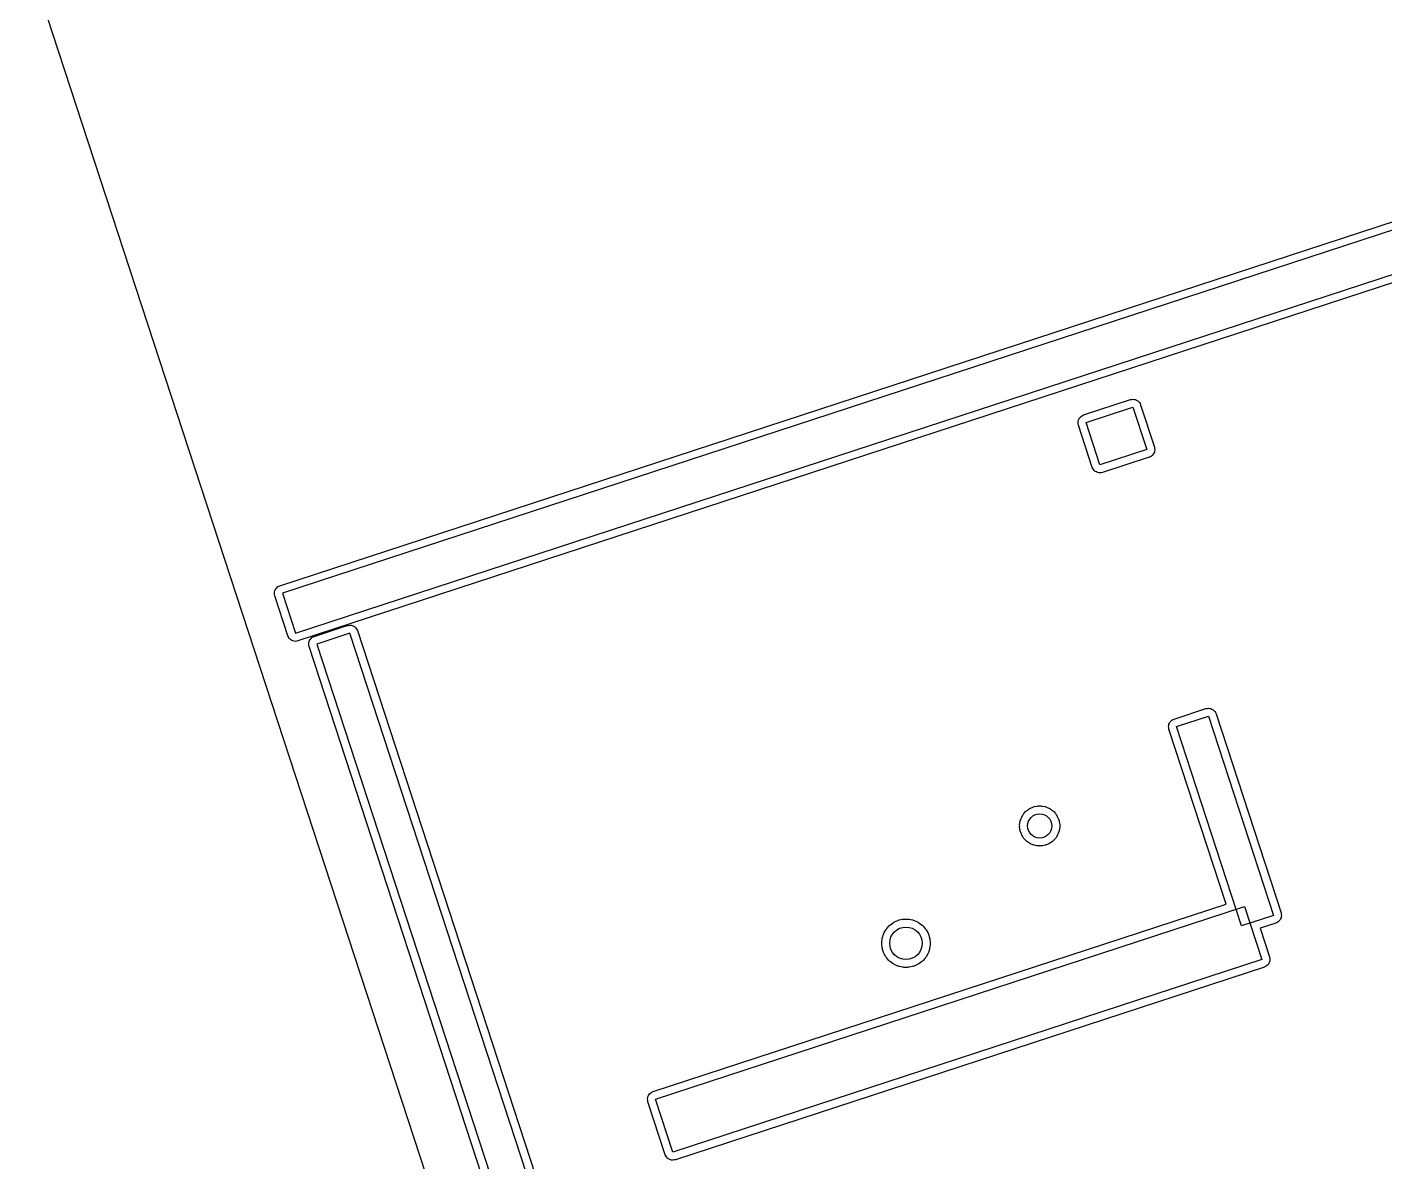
# Model space of a CAD drawing. Header units: feet. Extents: x -377 to 137, y -216 to 143.
# Drawn here: x -179.8 to -94.6, y -54.5 to 16.7 of the extents above; entities that cross this region are included whole.
import ezdxf

# ---------------------------------------------------------------- set-up
doc = ezdxf.new("R2010")
doc.units = ezdxf.units.FT
for name, color, linetype in [('Buildings', 7, 'CONTINUOUS'), ('Obstructions', 7, 'CONTINUOUS'), ('Setbacks', 7, 'CONTINUOUS')]:
    doc.layers.add(name, color=color, linetype=linetype)

msp = doc.modelspace()

# ---------------------------------------------------------------- linework, layer by layer
at = {"layer": 'Buildings', "color": 252}
msp.add_line((-179.85, 21.164), (-134.872, -116.347), dxfattribs=at)
at = {"layer": 'Obstructions', "color": 252}
for p, q in [((-59.343, 15.31), (-163.833, -18.867)), ((-163.013, -21.376), (-58.523, 12.801)), ((-113.398, -8.155), (-110.454, -7.191)), ((-110.454, -7.191), (-109.585, -9.85)), ((-112.529, -10.811), (-113.398, -8.155)), ((-109.585, -9.85), (-112.529, -10.811)), ((-163.833, -18.867), (-163.013, -21.376)), ((-159.6, -21.365), (-161.68, -22.048)), ((-161.68, -22.048), (-141.513, -83.705)), ((-139.433, -83.026), (-159.6, -21.365)), ((-107.721, -27.231), (-105.722, -26.577)), ((-103.636, -39.725), (-107.721, -27.231)), ((-105.722, -26.577), (-101.637, -39.071)), ((-140.416, -50.605), (-103.452, -38.513)), ((-101.637, -39.071), (-103.636, -39.725)), ((-103.452, -38.513), (-102.364, -41.84)), ((-102.364, -41.84), (-139.328, -53.929)), ((-139.328, -53.929), (-140.416, -50.605))]:
    msp.add_line(p, q, dxfattribs=at)
for centre, radius in [((-116.31, -33.462), 0.757), ((-124.701, -40.821), 1.019)]:
    msp.add_circle(centre, radius, dxfattribs=at)
at = {"layer": 'Setbacks', "color": 2}
for p, q in [((-163.99, -18.389), (-59.499, 15.788)), ((-59.8, 11.854), (-162.857, -21.855)), ((-113.555, -7.677), (-110.611, -6.713)), ((-110.611, -6.713), (-110.611, -6.713)), ((-110.611, -6.713), (-110.611, -6.713)), ((-110.611, -6.713), (-110.61, -6.713)), ((-110.61, -6.713), (-110.533, -6.7)), ((-110.533, -6.7), (-110.456, -6.688)), ((-110.456, -6.688), (-110.456, -6.688)), ((-110.456, -6.688), (-110.455, -6.688)), ((-110.455, -6.688), (-110.455, -6.688)), ((-110.455, -6.688), (-110.455, -6.688)), ((-110.455, -6.688), (-110.377, -6.7)), ((-110.377, -6.7), (-110.3, -6.712)), ((-110.3, -6.712), (-110.3, -6.712)), ((-110.3, -6.712), (-110.3, -6.712)), ((-110.3, -6.712), (-110.3, -6.712)), ((-110.3, -6.712), (-110.299, -6.712)), ((-110.299, -6.712), (-110.23, -6.748)), ((-110.23, -6.748), (-110.16, -6.783)), ((-110.16, -6.783), (-110.16, -6.783)), ((-110.16, -6.783), (-110.159, -6.783)), ((-110.159, -6.783), (-110.159, -6.783)), ((-110.159, -6.783), (-110.159, -6.784)), ((-110.159, -6.784), (-110.104, -6.839)), ((-110.104, -6.839), (-110.048, -6.894)), ((-110.048, -6.894), (-110.048, -6.894)), ((-110.048, -6.894), (-110.048, -6.895)), ((-110.048, -6.895), (-110.048, -6.895)), ((-110.048, -6.895), (-110.048, -6.895)), ((-110.048, -6.895), (-110.012, -6.964)), ((-110.012, -6.964), (-109.976, -7.034)), ((-109.976, -7.034), (-109.976, -7.035)), ((-109.976, -7.035), (-109.976, -7.035)), ((-109.976, -7.035), (-109.976, -7.035)), ((-109.976, -7.035), (-109.107, -9.694)), ((-113.902, -8.156), (-113.89, -8.082)), ((-113.902, -8.157), (-113.902, -8.156)), ((-113.889, -8.237), (-113.902, -8.157)), ((-113.902, -8.157), (-113.902, -8.157)), ((-113.902, -8.157), (-113.902, -8.157)), ((-113.89, -8.082), (-113.877, -8.001)), ((-113.877, -8.312), (-113.889, -8.237)), ((-113.877, -8), (-113.843, -7.933)), ((-113.877, -8.001), (-113.877, -8)), ((-113.877, -8.001), (-113.877, -8.001)), ((-113.877, -8.001), (-113.877, -8.001)), ((-113.877, -8.312), (-113.877, -8.312)), ((-113.877, -8.312), (-113.877, -8.312)), ((-113.877, -8.312), (-113.877, -8.312)), ((-113.007, -10.967), (-113.877, -8.312)), ((-113.877, -8.312), (-113.877, -8.312)), ((-113.843, -7.933), (-113.806, -7.861)), ((-113.806, -7.86), (-113.751, -7.806)), ((-113.806, -7.861), (-113.806, -7.86)), ((-113.806, -7.861), (-113.806, -7.861)), ((-113.806, -7.861), (-113.806, -7.861)), ((-113.751, -7.806), (-113.695, -7.749)), ((-113.695, -7.749), (-113.627, -7.714)), ((-113.695, -7.749), (-113.695, -7.749)), ((-113.695, -7.749), (-113.695, -7.749)), ((-113.695, -7.749), (-113.695, -7.749)), ((-113.627, -7.714), (-113.555, -7.677)), ((-113.555, -7.677), (-113.555, -7.677)), ((-109.233, -10.201), (-109.288, -10.256)), ((-109.178, -10.146), (-109.233, -10.201)), ((-109.177, -10.145), (-109.178, -10.146)), ((-109.142, -10.075), (-109.177, -10.145)), ((-109.177, -10.145), (-109.177, -10.145)), ((-109.177, -10.145), (-109.177, -10.145)), ((-109.177, -10.145), (-109.177, -10.145)), ((-109.106, -10.005), (-109.142, -10.075)), ((-109.107, -9.694), (-109.107, -9.694)), ((-109.107, -9.694), (-109.106, -9.694)), ((-109.106, -9.694), (-109.106, -9.694)), ((-109.106, -9.694), (-109.094, -9.772)), ((-109.094, -9.927), (-109.106, -10.004)), ((-109.106, -10.004), (-109.106, -10.005)), ((-109.106, -10.005), (-109.106, -10.005)), ((-109.106, -10.005), (-109.106, -10.005)), ((-109.106, -10.005), (-109.106, -10.005)), ((-109.094, -9.772), (-109.082, -9.849)), ((-109.082, -9.85), (-109.094, -9.927)), ((-109.082, -9.849), (-109.082, -9.849)), ((-109.082, -9.849), (-109.082, -9.849)), ((-109.082, -9.849), (-109.082, -9.849)), ((-109.082, -9.849), (-109.082, -9.85)), ((-113.007, -10.968), (-113.007, -10.967)), ((-112.971, -11.037), (-113.007, -10.968)), ((-112.936, -11.106), (-112.971, -11.037)), ((-109.429, -10.328), (-112.373, -11.289)), ((-109.428, -10.328), (-109.429, -10.328)), ((-109.429, -10.328), (-109.429, -10.328)), ((-109.359, -10.293), (-109.428, -10.328)), ((-109.428, -10.328), (-109.428, -10.328)), ((-109.289, -10.257), (-109.359, -10.293)), ((-109.288, -10.257), (-109.289, -10.257)), ((-109.289, -10.257), (-109.289, -10.257)), ((-109.288, -10.256), (-109.288, -10.257)), ((-109.288, -10.257), (-109.288, -10.257)), ((-112.936, -11.107), (-112.936, -11.106)), ((-112.935, -11.107), (-112.936, -11.107)), ((-112.935, -11.108), (-112.935, -11.107)), ((-112.935, -11.107), (-112.935, -11.107)), ((-112.88, -11.163), (-112.935, -11.108)), ((-112.825, -11.218), (-112.88, -11.163)), ((-112.824, -11.218), (-112.825, -11.218)), ((-112.823, -11.219), (-112.824, -11.218)), ((-112.824, -11.218), (-112.824, -11.218)), ((-112.824, -11.218), (-112.824, -11.218)), ((-112.754, -11.254), (-112.823, -11.219)), ((-112.684, -11.289), (-112.754, -11.254)), ((-112.683, -11.29), (-112.684, -11.289)), ((-112.684, -11.289), (-112.684, -11.289)), ((-112.684, -11.289), (-112.684, -11.289)), ((-112.606, -11.302), (-112.683, -11.29)), ((-112.683, -11.29), (-112.683, -11.29)), ((-112.529, -11.314), (-112.606, -11.302)), ((-112.528, -11.314), (-112.529, -11.314)), ((-112.527, -11.314), (-112.528, -11.314)), ((-112.528, -11.314), (-112.528, -11.314)), ((-112.528, -11.314), (-112.528, -11.314)), ((-112.45, -11.301), (-112.527, -11.314)), ((-112.373, -11.289), (-112.45, -11.301)), ((-112.373, -11.289), (-112.373, -11.289)), ((-164.324, -18.791), (-164.312, -18.713)), ((-164.312, -18.712), (-164.277, -18.643)), ((-164.312, -18.713), (-164.312, -18.712)), ((-164.312, -18.713), (-164.312, -18.713)), ((-164.312, -18.713), (-164.312, -18.713)), ((-164.312, -18.713), (-164.312, -18.713)), ((-164.277, -18.643), (-164.241, -18.573)), ((-164.241, -18.572), (-164.186, -18.517)), ((-164.241, -18.573), (-164.241, -18.572)), ((-164.241, -18.572), (-164.241, -18.572)), ((-164.241, -18.572), (-164.241, -18.572)), ((-164.241, -18.572), (-164.241, -18.572)), ((-164.186, -18.517), (-164.13, -18.461)), ((-164.13, -18.461), (-164.129, -18.46)), ((-164.13, -18.461), (-164.13, -18.461)), ((-164.13, -18.461), (-164.13, -18.461)), ((-164.13, -18.461), (-164.13, -18.461)), ((-164.129, -18.46), (-164.06, -18.425)), ((-164.06, -18.425), (-163.99, -18.389)), ((-163.99, -18.389), (-163.99, -18.389)), ((-164.336, -18.868), (-164.324, -18.791)), ((-164.336, -18.868), (-164.336, -18.868)), ((-164.336, -18.868), (-164.336, -18.868)), ((-164.336, -18.869), (-164.336, -18.868)), ((-164.336, -18.868), (-164.336, -18.868)), ((-164.324, -18.946), (-164.336, -18.869)), ((-164.312, -19.023), (-164.324, -18.946)), ((-164.312, -19.024), (-164.312, -19.023)), ((-163.492, -21.533), (-164.312, -19.024)), ((-161.837, -21.57), (-159.757, -20.887)), ((-159.757, -20.887), (-159.756, -20.887)), ((-159.756, -20.887), (-159.679, -20.875)), ((-159.756, -20.887), (-159.756, -20.887)), ((-159.756, -20.887), (-159.756, -20.887)), ((-159.679, -20.875), (-159.602, -20.862)), ((-159.602, -20.862), (-159.601, -20.862)), ((-159.601, -20.862), (-159.601, -20.862)), ((-159.601, -20.862), (-159.601, -20.862)), ((-159.601, -20.862), (-159.6, -20.862)), ((-159.6, -20.862), (-159.523, -20.874)), ((-159.523, -20.874), (-159.446, -20.886)), ((-159.446, -20.886), (-159.446, -20.886)), ((-159.446, -20.886), (-159.445, -20.886)), ((-159.445, -20.886), (-159.445, -20.887)), ((-159.445, -20.887), (-159.445, -20.887)), ((-159.445, -20.887), (-159.375, -20.922)), ((-159.375, -20.922), (-159.306, -20.957)), ((-159.306, -20.957), (-159.305, -20.957)), ((-159.305, -20.957), (-159.305, -20.958)), ((-159.305, -20.958), (-159.305, -20.958)), ((-159.305, -20.958), (-159.304, -20.958)), ((-159.304, -20.958), (-159.249, -21.013)), ((-159.249, -21.013), (-159.194, -21.068)), ((-159.194, -21.068), (-159.193, -21.068)), ((-159.193, -21.068), (-159.193, -21.069)), ((-159.193, -21.069), (-159.193, -21.069)), ((-159.193, -21.069), (-159.193, -21.069)), ((-159.193, -21.069), (-159.157, -21.139)), ((-159.157, -21.139), (-159.122, -21.208)), ((-159.122, -21.208), (-159.121, -21.208)), ((-159.121, -21.208), (-159.121, -21.209)), ((-159.121, -21.209), (-159.121, -21.209)), ((-159.121, -21.209), (-138.954, -82.869)), ((-163.491, -21.533), (-163.492, -21.533)), ((-163.492, -21.533), (-163.492, -21.533)), ((-163.492, -21.533), (-163.492, -21.533)), ((-163.456, -21.603), (-163.491, -21.533)), ((-163.42, -21.672), (-163.456, -21.603)), ((-163.42, -21.673), (-163.42, -21.672)), ((-163.364, -21.729), (-163.42, -21.673)), ((-163.42, -21.673), (-163.42, -21.673)), ((-163.42, -21.673), (-163.42, -21.673)), ((-163.42, -21.673), (-163.42, -21.673)), ((-163.309, -21.784), (-163.364, -21.729)), ((-163.308, -21.784), (-163.309, -21.784)), ((-163.238, -21.82), (-163.308, -21.784)), ((-163.308, -21.784), (-163.308, -21.784)), ((-163.308, -21.784), (-163.308, -21.784)), ((-163.308, -21.784), (-163.308, -21.784)), ((-163.169, -21.855), (-163.238, -21.82)), ((-163.168, -21.855), (-163.169, -21.855)), ((-163.167, -21.855), (-163.168, -21.855)), ((-163.168, -21.855), (-163.168, -21.855)), ((-163.168, -21.855), (-163.168, -21.855)), ((-163.091, -21.867), (-163.167, -21.855)), ((-163.013, -21.88), (-163.091, -21.867)), ((-163.012, -21.88), (-163.013, -21.88)), ((-163.013, -21.88), (-163.013, -21.88)), ((-162.935, -21.867), (-163.012, -21.88)), ((-163.012, -21.88), (-163.012, -21.88)), ((-163.012, -21.88), (-163.012, -21.88)), ((-162.858, -21.855), (-162.935, -21.867)), ((-162.857, -21.855), (-162.858, -21.855)), ((-162.857, -21.855), (-162.857, -21.855)), ((-162.857, -21.855), (-162.857, -21.855)), ((-162.183, -22.049), (-162.171, -21.972)), ((-162.183, -22.05), (-162.183, -22.049)), ((-162.183, -22.049), (-162.183, -22.049)), ((-162.171, -22.127), (-162.183, -22.05)), ((-162.183, -22.05), (-162.183, -22.05)), ((-162.183, -22.05), (-162.183, -22.05)), ((-162.171, -21.972), (-162.159, -21.895)), ((-162.158, -22.204), (-162.171, -22.127)), ((-162.159, -21.893), (-162.123, -21.824)), ((-162.159, -21.894), (-162.159, -21.893)), ((-162.159, -21.895), (-162.159, -21.894)), ((-162.159, -21.894), (-162.159, -21.894)), ((-162.159, -21.894), (-162.159, -21.894)), ((-162.123, -21.824), (-162.088, -21.754)), ((-162.088, -21.754), (-162.088, -21.753)), ((-162.088, -21.753), (-162.087, -21.753)), ((-162.088, -21.754), (-162.088, -21.754)), ((-162.088, -21.754), (-162.088, -21.754)), ((-162.087, -21.753), (-162.032, -21.698)), ((-162.032, -21.698), (-161.977, -21.642)), ((-161.977, -21.642), (-161.977, -21.642)), ((-161.977, -21.642), (-161.977, -21.642)), ((-161.977, -21.642), (-161.977, -21.642)), ((-161.977, -21.642), (-161.976, -21.642)), ((-161.976, -21.642), (-161.907, -21.606)), ((-161.907, -21.606), (-161.837, -21.57)), ((-161.837, -21.57), (-161.837, -21.57)), ((-162.158, -22.205), (-162.158, -22.204)), ((-141.991, -83.862), (-162.158, -22.205)), ((-107.877, -26.753), (-105.878, -26.099)), ((-105.878, -26.099), (-105.801, -26.086)), ((-105.878, -26.099), (-105.878, -26.099)), ((-105.878, -26.099), (-105.878, -26.099)), ((-105.878, -26.099), (-105.878, -26.099)), ((-105.801, -26.086), (-105.723, -26.074)), ((-105.723, -26.074), (-105.723, -26.074)), ((-105.723, -26.074), (-105.723, -26.074)), ((-105.723, -26.074), (-105.723, -26.074)), ((-105.723, -26.074), (-105.722, -26.074)), ((-105.722, -26.074), (-105.645, -26.086)), ((-105.645, -26.086), (-105.568, -26.098)), ((-105.568, -26.098), (-105.567, -26.098)), ((-105.567, -26.098), (-105.567, -26.098)), ((-105.567, -26.098), (-105.567, -26.098)), ((-105.567, -26.098), (-105.567, -26.098)), ((-105.567, -26.098), (-105.497, -26.134)), ((-105.497, -26.134), (-105.427, -26.169)), ((-105.427, -26.169), (-105.427, -26.169)), ((-105.427, -26.169), (-105.427, -26.169)), ((-105.427, -26.169), (-105.427, -26.169)), ((-105.427, -26.169), (-105.426, -26.17)), ((-105.426, -26.17), (-105.371, -26.225)), ((-105.371, -26.225), (-105.316, -26.28)), ((-105.316, -26.28), (-105.315, -26.281)), ((-105.315, -26.281), (-105.315, -26.281)), ((-105.315, -26.281), (-105.315, -26.281)), ((-105.315, -26.281), (-105.315, -26.281)), ((-105.315, -26.281), (-105.28, -26.35)), ((-105.28, -26.35), (-105.244, -26.42)), ((-108.224, -27.231), (-108.212, -27.156)), ((-108.224, -27.232), (-108.224, -27.231)), ((-108.211, -27.31), (-108.224, -27.232)), ((-108.224, -27.232), (-108.224, -27.232)), ((-108.224, -27.232), (-108.224, -27.232)), ((-108.224, -27.232), (-108.224, -27.232)), ((-108.212, -27.156), (-108.2, -27.077)), ((-108.2, -27.077), (-108.199, -27.076)), ((-108.199, -27.076), (-108.165, -27.007)), ((-108.199, -27.076), (-108.199, -27.076)), ((-108.199, -27.076), (-108.199, -27.076)), ((-108.199, -27.076), (-108.199, -27.076)), ((-108.165, -27.007), (-108.129, -26.936)), ((-108.129, -26.936), (-108.128, -26.936)), ((-108.128, -26.935), (-108.073, -26.881)), ((-108.128, -26.936), (-108.128, -26.935)), ((-108.128, -26.936), (-108.128, -26.936)), ((-108.128, -26.936), (-108.128, -26.936)), ((-108.073, -26.881), (-108.018, -26.825)), ((-108.018, -26.825), (-108.017, -26.824)), ((-108.017, -26.824), (-107.948, -26.789)), ((-108.017, -26.824), (-108.017, -26.824)), ((-108.017, -26.824), (-108.017, -26.824)), ((-108.017, -26.824), (-108.017, -26.824)), ((-107.948, -26.789), (-107.877, -26.753)), ((-107.877, -26.753), (-107.877, -26.753)), ((-105.244, -26.42), (-105.244, -26.421)), ((-105.244, -26.421), (-105.244, -26.421)), ((-105.244, -26.421), (-105.244, -26.421)), ((-105.244, -26.421), (-101.159, -38.915)), ((-108.199, -27.387), (-108.211, -27.31)), ((-104.611, -38.362), (-108.199, -27.387)), ((-108.199, -27.387), (-108.199, -27.387)), ((-116.984, -32.398), (-116.938, -32.374)), ((-116.938, -32.374), (-116.894, -32.346)), ((-116.894, -32.346), (-116.749, -32.281)), ((-116.894, -32.346), (-116.894, -32.346)), ((-116.749, -32.281), (-116.748, -32.281)), ((-116.748, -32.281), (-116.698, -32.268)), ((-116.698, -32.268), (-116.649, -32.249)), ((-116.649, -32.249), (-116.494, -32.216)), ((-116.649, -32.249), (-116.649, -32.249)), ((-116.494, -32.216), (-116.493, -32.216)), ((-116.493, -32.216), (-116.441, -32.213)), ((-116.441, -32.213), (-116.39, -32.205)), ((-116.39, -32.205), (-116.389, -32.205)), ((-116.389, -32.205), (-116.231, -32.205)), ((-116.231, -32.205), (-116.23, -32.205)), ((-116.23, -32.205), (-116.179, -32.213)), ((-116.179, -32.213), (-116.127, -32.216)), ((-116.127, -32.216), (-116.126, -32.216)), ((-116.126, -32.216), (-115.971, -32.249)), ((-115.971, -32.249), (-115.971, -32.249)), ((-115.971, -32.249), (-115.922, -32.268)), ((-115.922, -32.268), (-115.872, -32.281)), ((-115.872, -32.281), (-115.871, -32.281)), ((-115.871, -32.281), (-115.727, -32.346)), ((-115.727, -32.346), (-115.726, -32.346)), ((-115.726, -32.346), (-115.682, -32.374)), ((-115.682, -32.374), (-115.636, -32.398)), ((-117.552, -33.251), (-117.538, -33.201)), ((-117.538, -33.201), (-117.53, -33.149)), ((-117.53, -33.149), (-117.481, -32.998)), ((-117.53, -33.149), (-117.53, -33.149)), ((-117.481, -32.997), (-117.457, -32.951)), ((-117.481, -32.998), (-117.481, -32.997)), ((-117.457, -32.951), (-117.438, -32.902)), ((-117.438, -32.902), (-117.359, -32.765)), ((-117.438, -32.902), (-117.438, -32.902)), ((-117.359, -32.764), (-117.326, -32.724)), ((-117.359, -32.765), (-117.359, -32.764)), ((-117.326, -32.724), (-117.297, -32.68)), ((-117.297, -32.68), (-117.191, -32.562)), ((-117.297, -32.68), (-117.297, -32.68)), ((-117.191, -32.562), (-117.15, -32.529)), ((-117.191, -32.562), (-117.191, -32.562)), ((-117.15, -32.529), (-117.113, -32.492)), ((-117.113, -32.492), (-116.985, -32.398)), ((-117.113, -32.492), (-117.113, -32.492)), ((-116.985, -32.398), (-116.984, -32.398)), ((-115.636, -32.398), (-115.636, -32.398)), ((-115.636, -32.398), (-115.507, -32.492)), ((-115.507, -32.492), (-115.507, -32.492)), ((-115.507, -32.492), (-115.47, -32.529)), ((-115.47, -32.529), (-115.43, -32.562)), ((-115.43, -32.562), (-115.429, -32.562)), ((-115.429, -32.562), (-115.323, -32.68)), ((-115.323, -32.68), (-115.323, -32.68)), ((-115.323, -32.68), (-115.295, -32.724)), ((-115.295, -32.724), (-115.262, -32.764)), ((-115.262, -32.764), (-115.261, -32.765)), ((-115.261, -32.765), (-115.182, -32.902)), ((-115.182, -32.902), (-115.182, -32.902)), ((-115.182, -32.902), (-115.163, -32.951)), ((-115.163, -32.951), (-115.14, -32.997)), ((-115.14, -32.997), (-115.139, -32.998)), ((-115.139, -32.998), (-115.091, -33.149)), ((-115.091, -33.149), (-115.09, -33.149)), ((-115.09, -33.149), (-115.082, -33.201)), ((-115.082, -33.201), (-115.069, -33.251)), ((-117.568, -33.409), (-117.552, -33.251)), ((-117.565, -33.462), (-117.568, -33.409)), ((-117.568, -33.409), (-117.568, -33.409)), ((-117.568, -33.514), (-117.565, -33.462)), ((-117.552, -33.672), (-117.568, -33.514)), ((-117.568, -33.514), (-117.568, -33.514)), ((-117.552, -33.251), (-117.552, -33.251)), ((-117.538, -33.723), (-117.552, -33.672)), ((-117.552, -33.672), (-117.552, -33.672)), ((-117.53, -33.774), (-117.538, -33.723)), ((-117.53, -33.775), (-117.53, -33.774)), ((-117.481, -33.925), (-117.53, -33.775)), ((-117.481, -33.926), (-117.481, -33.925)), ((-117.457, -33.972), (-117.481, -33.926)), ((-117.438, -34.021), (-117.457, -33.972)), ((-117.359, -34.158), (-117.438, -34.021)), ((-117.438, -34.021), (-117.438, -34.021)), ((-115.182, -34.021), (-115.261, -34.158)), ((-115.163, -33.972), (-115.182, -34.021)), ((-115.182, -34.021), (-115.182, -34.021)), ((-115.14, -33.926), (-115.163, -33.972)), ((-115.139, -33.925), (-115.14, -33.926)), ((-115.091, -33.775), (-115.139, -33.925)), ((-115.09, -33.774), (-115.091, -33.775)), ((-115.082, -33.723), (-115.09, -33.774)), ((-115.069, -33.672), (-115.082, -33.723)), ((-115.069, -33.251), (-115.069, -33.251)), ((-115.069, -33.251), (-115.052, -33.409)), ((-115.052, -33.514), (-115.069, -33.672)), ((-115.069, -33.672), (-115.069, -33.672)), ((-115.052, -33.409), (-115.055, -33.462)), ((-115.055, -33.462), (-115.052, -33.514)), ((-115.052, -33.409), (-115.052, -33.409)), ((-115.052, -33.514), (-115.052, -33.514)), ((-117.359, -34.159), (-117.359, -34.158)), ((-117.326, -34.199), (-117.359, -34.159)), ((-117.297, -34.243), (-117.326, -34.199)), ((-117.297, -34.244), (-117.297, -34.243)), ((-117.191, -34.361), (-117.297, -34.244)), ((-117.191, -34.362), (-117.191, -34.361)), ((-117.15, -34.394), (-117.191, -34.362)), ((-117.113, -34.431), (-117.15, -34.394)), ((-117.113, -34.432), (-117.113, -34.431)), ((-116.985, -34.525), (-117.113, -34.432)), ((-116.984, -34.525), (-116.985, -34.525)), ((-116.938, -34.549), (-116.984, -34.525)), ((-116.894, -34.577), (-116.938, -34.549)), ((-116.749, -34.642), (-116.894, -34.577)), ((-116.894, -34.577), (-116.894, -34.577)), ((-116.748, -34.642), (-116.749, -34.642)), ((-116.698, -34.655), (-116.748, -34.642)), ((-116.649, -34.674), (-116.698, -34.655)), ((-116.494, -34.707), (-116.649, -34.674)), ((-116.649, -34.674), (-116.649, -34.674)), ((-116.493, -34.707), (-116.494, -34.707)), ((-116.441, -34.71), (-116.493, -34.707)), ((-116.39, -34.718), (-116.441, -34.71)), ((-116.389, -34.718), (-116.39, -34.718)), ((-116.231, -34.718), (-116.389, -34.718)), ((-116.23, -34.718), (-116.231, -34.718)), ((-116.179, -34.71), (-116.23, -34.718)), ((-116.127, -34.707), (-116.179, -34.71)), ((-116.126, -34.707), (-116.127, -34.707)), ((-115.971, -34.674), (-116.126, -34.707)), ((-115.922, -34.655), (-115.971, -34.674)), ((-115.971, -34.674), (-115.971, -34.674)), ((-115.872, -34.642), (-115.922, -34.655)), ((-115.871, -34.642), (-115.872, -34.642)), ((-115.727, -34.577), (-115.871, -34.642)), ((-115.726, -34.577), (-115.727, -34.577)), ((-115.682, -34.549), (-115.726, -34.577)), ((-115.636, -34.525), (-115.682, -34.549)), ((-115.507, -34.432), (-115.636, -34.525)), ((-115.636, -34.525), (-115.636, -34.525)), ((-115.47, -34.394), (-115.507, -34.431)), ((-115.507, -34.431), (-115.507, -34.432)), ((-115.43, -34.362), (-115.47, -34.394)), ((-115.429, -34.361), (-115.43, -34.362)), ((-115.323, -34.244), (-115.429, -34.361)), ((-115.295, -34.199), (-115.323, -34.243)), ((-115.323, -34.243), (-115.323, -34.244)), ((-115.262, -34.159), (-115.295, -34.199)), ((-115.261, -34.158), (-115.262, -34.159)), ((-140.572, -50.127), (-104.611, -38.362)), ((-101.159, -38.915), (-101.159, -38.915)), ((-101.159, -38.915), (-101.159, -38.915)), ((-101.159, -38.915), (-101.159, -38.915)), ((-101.159, -38.915), (-101.159, -38.915)), ((-101.159, -38.915), (-101.146, -38.992)), ((-101.146, -39.147), (-101.158, -39.225)), ((-101.146, -38.992), (-101.134, -39.07)), ((-101.134, -39.071), (-101.146, -39.147)), ((-101.134, -39.07), (-101.134, -39.07)), ((-101.134, -39.07), (-101.134, -39.07)), ((-101.134, -39.07), (-101.134, -39.07)), ((-101.134, -39.07), (-101.134, -39.071)), ((-126.068, -40.155), (-125.961, -39.97)), ((-125.961, -39.97), (-125.928, -39.929)), ((-125.961, -39.97), (-125.961, -39.97)), ((-125.928, -39.929), (-125.9, -39.886)), ((-125.9, -39.885), (-125.757, -39.727)), ((-125.9, -39.886), (-125.9, -39.885)), ((-125.757, -39.727), (-125.716, -39.694)), ((-125.757, -39.727), (-125.757, -39.727)), ((-125.716, -39.694), (-125.679, -39.657)), ((-125.679, -39.657), (-125.507, -39.531)), ((-125.679, -39.657), (-125.679, -39.657)), ((-125.507, -39.531), (-125.506, -39.531)), ((-125.506, -39.531), (-125.46, -39.507)), ((-125.46, -39.507), (-125.416, -39.479)), ((-125.416, -39.479), (-125.415, -39.479)), ((-125.415, -39.479), (-125.221, -39.392)), ((-125.221, -39.392), (-125.22, -39.392)), ((-125.22, -39.392), (-125.17, -39.378)), ((-125.17, -39.378), (-125.121, -39.36)), ((-125.121, -39.36), (-124.913, -39.315)), ((-125.121, -39.36), (-125.121, -39.36)), ((-124.913, -39.315), (-124.912, -39.315)), ((-124.912, -39.315), (-124.86, -39.313)), ((-124.86, -39.313), (-124.808, -39.304)), ((-124.808, -39.304), (-124.808, -39.304)), ((-124.808, -39.304), (-124.595, -39.304)), ((-124.595, -39.304), (-124.594, -39.304)), ((-124.594, -39.304), (-124.543, -39.313)), ((-124.543, -39.313), (-124.491, -39.315)), ((-124.491, -39.315), (-124.49, -39.315)), ((-124.49, -39.315), (-124.282, -39.36)), ((-124.282, -39.36), (-124.281, -39.36)), ((-124.281, -39.36), (-124.233, -39.378)), ((-124.233, -39.378), (-124.182, -39.392)), ((-124.182, -39.392), (-124.182, -39.392)), ((-124.182, -39.392), (-123.987, -39.479)), ((-123.987, -39.479), (-123.987, -39.479)), ((-123.987, -39.479), (-123.943, -39.507)), ((-123.943, -39.507), (-123.897, -39.531)), ((-123.897, -39.531), (-123.896, -39.531)), ((-123.896, -39.531), (-123.724, -39.657)), ((-123.724, -39.657), (-123.723, -39.657)), ((-123.723, -39.657), (-123.687, -39.694)), ((-123.687, -39.694), (-123.646, -39.727)), ((-123.646, -39.727), (-123.646, -39.727)), ((-123.646, -39.727), (-123.503, -39.885)), ((-123.503, -39.885), (-123.503, -39.886)), ((-123.503, -39.886), (-123.474, -39.929)), ((-123.474, -39.929), (-123.442, -39.97)), ((-123.442, -39.97), (-123.441, -39.97)), ((-123.441, -39.97), (-123.335, -40.155)), ((-101.481, -39.55), (-102.477, -39.876)), ((-102.477, -39.876), (-101.885, -41.683)), ((-101.48, -39.55), (-101.481, -39.55)), ((-101.411, -39.514), (-101.48, -39.55)), ((-101.341, -39.478), (-101.411, -39.514)), ((-101.34, -39.478), (-101.341, -39.478)), ((-101.341, -39.478), (-101.341, -39.478)), ((-101.341, -39.478), (-101.341, -39.478)), ((-101.341, -39.478), (-101.341, -39.478)), ((-101.285, -39.422), (-101.34, -39.478)), ((-101.23, -39.367), (-101.285, -39.422)), ((-101.229, -39.366), (-101.23, -39.367)), ((-101.193, -39.295), (-101.229, -39.366)), ((-101.229, -39.366), (-101.229, -39.366)), ((-101.229, -39.366), (-101.229, -39.366)), ((-101.229, -39.366), (-101.229, -39.366)), ((-101.158, -39.227), (-101.193, -39.295)), ((-101.158, -39.225), (-101.158, -39.226)), ((-101.158, -39.226), (-101.158, -39.226)), ((-101.158, -39.226), (-101.158, -39.226)), ((-101.158, -39.226), (-101.158, -39.227)), ((-126.221, -40.768), (-126.198, -40.556)), ((-126.221, -40.769), (-126.221, -40.768)), ((-126.218, -40.821), (-126.221, -40.769)), ((-126.221, -40.873), (-126.218, -40.821)), ((-126.198, -41.085), (-126.221, -40.873)), ((-126.221, -40.873), (-126.221, -40.873)), ((-126.198, -40.556), (-126.185, -40.505)), ((-126.198, -40.556), (-126.198, -40.556)), ((-126.185, -40.505), (-126.177, -40.454)), ((-126.177, -40.453), (-126.111, -40.251)), ((-126.177, -40.454), (-126.177, -40.453)), ((-126.111, -40.25), (-126.087, -40.204)), ((-126.111, -40.251), (-126.111, -40.25)), ((-126.087, -40.204), (-126.068, -40.155)), ((-126.068, -40.155), (-126.068, -40.155)), ((-123.335, -40.155), (-123.335, -40.155)), ((-123.335, -40.155), (-123.316, -40.204)), ((-123.316, -40.204), (-123.292, -40.25)), ((-123.292, -40.25), (-123.292, -40.251)), ((-123.292, -40.251), (-123.226, -40.453)), ((-123.226, -40.453), (-123.226, -40.454)), ((-123.226, -40.454), (-123.218, -40.505)), ((-123.218, -40.505), (-123.204, -40.556)), ((-123.204, -40.556), (-123.204, -40.556)), ((-123.204, -40.556), (-123.182, -40.768)), ((-123.182, -40.873), (-123.204, -41.085)), ((-123.182, -40.769), (-123.185, -40.821)), ((-123.185, -40.821), (-123.182, -40.873)), ((-123.182, -40.768), (-123.182, -40.769)), ((-123.182, -40.873), (-123.182, -40.873)), ((-126.198, -41.086), (-126.198, -41.085)), ((-126.185, -41.136), (-126.198, -41.086)), ((-126.177, -41.188), (-126.185, -41.136)), ((-126.111, -41.391), (-126.177, -41.188)), ((-126.177, -41.188), (-126.177, -41.188)), ((-126.087, -41.438), (-126.111, -41.391)), ((-126.111, -41.391), (-126.111, -41.391)), ((-126.068, -41.486), (-126.087, -41.438)), ((-126.068, -41.487), (-126.068, -41.486)), ((-125.961, -41.671), (-126.068, -41.487)), ((-125.961, -41.672), (-125.961, -41.671)), ((-125.928, -41.712), (-125.961, -41.672)), ((-125.9, -41.756), (-125.928, -41.712)), ((-123.474, -41.712), (-123.503, -41.756)), ((-123.442, -41.672), (-123.474, -41.712)), ((-123.441, -41.671), (-123.442, -41.672)), ((-123.335, -41.487), (-123.441, -41.671)), ((-123.316, -41.438), (-123.335, -41.486)), ((-123.335, -41.486), (-123.335, -41.487)), ((-123.292, -41.391), (-123.316, -41.438)), ((-123.226, -41.188), (-123.292, -41.391)), ((-123.292, -41.391), (-123.292, -41.391)), ((-123.218, -41.136), (-123.226, -41.188)), ((-123.226, -41.188), (-123.226, -41.188)), ((-123.204, -41.086), (-123.218, -41.136)), ((-123.204, -41.085), (-123.204, -41.086)), ((-101.885, -41.683), (-101.885, -41.683)), ((-101.885, -41.683), (-101.885, -41.684)), ((-101.885, -41.684), (-101.873, -41.76)), ((-102.207, -42.318), (-139.171, -54.407)), ((-125.757, -41.915), (-125.9, -41.756)), ((-125.9, -41.756), (-125.9, -41.756)), ((-125.716, -41.948), (-125.757, -41.915)), ((-125.757, -41.915), (-125.757, -41.915)), ((-125.679, -41.985), (-125.716, -41.948)), ((-125.507, -42.11), (-125.679, -41.985)), ((-125.679, -41.985), (-125.679, -41.985)), ((-125.506, -42.111), (-125.507, -42.11)), ((-125.46, -42.134), (-125.506, -42.111)), ((-125.416, -42.163), (-125.46, -42.134)), ((-125.415, -42.163), (-125.416, -42.163)), ((-125.221, -42.249), (-125.415, -42.163)), ((-125.22, -42.25), (-125.221, -42.249)), ((-125.17, -42.263), (-125.22, -42.25)), ((-125.121, -42.282), (-125.17, -42.263)), ((-124.913, -42.326), (-125.121, -42.282)), ((-125.121, -42.282), (-125.121, -42.282)), ((-124.912, -42.326), (-124.913, -42.326)), ((-124.86, -42.329), (-124.912, -42.326)), ((-124.808, -42.337), (-124.86, -42.329)), ((-124.595, -42.337), (-124.808, -42.337)), ((-124.808, -42.337), (-124.808, -42.337)), ((-124.594, -42.337), (-124.595, -42.337)), ((-124.543, -42.329), (-124.594, -42.337)), ((-124.491, -42.326), (-124.543, -42.329)), ((-124.49, -42.326), (-124.491, -42.326)), ((-124.282, -42.282), (-124.49, -42.326)), ((-124.281, -42.282), (-124.282, -42.282)), ((-124.233, -42.263), (-124.281, -42.282)), ((-124.182, -42.25), (-124.233, -42.263)), ((-123.987, -42.163), (-124.182, -42.249)), ((-124.182, -42.249), (-124.182, -42.25)), ((-123.943, -42.134), (-123.987, -42.163)), ((-123.987, -42.163), (-123.987, -42.163)), ((-123.897, -42.111), (-123.943, -42.134)), ((-123.896, -42.11), (-123.897, -42.111)), ((-123.724, -41.985), (-123.896, -42.11)), ((-123.723, -41.985), (-123.724, -41.985)), ((-123.687, -41.948), (-123.723, -41.985)), ((-123.646, -41.915), (-123.687, -41.948)), ((-123.503, -41.756), (-123.646, -41.915)), ((-123.646, -41.915), (-123.646, -41.915)), ((-123.503, -41.756), (-123.503, -41.756)), ((-102.136, -42.282), (-102.207, -42.318)), ((-102.207, -42.318), (-102.207, -42.318)), ((-102.068, -42.247), (-102.136, -42.282)), ((-102.067, -42.246), (-102.068, -42.247)), ((-102.011, -42.19), (-102.067, -42.246)), ((-102.067, -42.246), (-102.067, -42.246)), ((-102.067, -42.246), (-102.067, -42.246)), ((-101.956, -42.135), (-102.011, -42.19)), ((-101.919, -42.063), (-101.956, -42.134)), ((-101.956, -42.134), (-101.956, -42.135)), ((-101.956, -42.135), (-101.956, -42.135)), ((-101.956, -42.135), (-101.956, -42.135)), ((-101.885, -41.995), (-101.919, -42.063)), ((-101.872, -41.915), (-101.885, -41.994)), ((-101.885, -41.994), (-101.885, -41.994)), ((-101.885, -41.994), (-101.885, -41.994)), ((-101.885, -41.994), (-101.885, -41.995)), ((-101.873, -41.76), (-101.86, -41.838)), ((-101.86, -41.839), (-101.872, -41.915)), ((-101.86, -41.838), (-101.86, -41.839)), ((-101.86, -41.839), (-101.86, -41.839)), ((-101.86, -41.839), (-101.86, -41.839)), ((-140.823, -50.31), (-140.768, -50.254)), ((-140.768, -50.254), (-140.713, -50.199)), ((-140.713, -50.199), (-140.712, -50.198)), ((-140.713, -50.199), (-140.713, -50.199)), ((-140.713, -50.199), (-140.713, -50.199)), ((-140.713, -50.199), (-140.713, -50.199)), ((-140.712, -50.198), (-140.643, -50.163)), ((-140.643, -50.163), (-140.573, -50.127)), ((-140.573, -50.127), (-140.573, -50.127)), ((-140.573, -50.127), (-140.573, -50.127)), ((-140.573, -50.127), (-140.572, -50.127)), ((-140.919, -50.606), (-140.907, -50.528)), ((-140.919, -50.606), (-140.919, -50.606)), ((-140.919, -50.606), (-140.919, -50.606)), ((-140.919, -50.607), (-140.919, -50.606)), ((-140.919, -50.606), (-140.919, -50.606)), ((-140.907, -50.684), (-140.919, -50.607)), ((-140.907, -50.528), (-140.895, -50.451)), ((-140.894, -50.761), (-140.907, -50.684)), ((-140.895, -50.45), (-140.859, -50.38)), ((-140.895, -50.451), (-140.895, -50.45)), ((-140.895, -50.451), (-140.895, -50.451)), ((-140.895, -50.451), (-140.895, -50.451)), ((-140.895, -50.451), (-140.895, -50.451)), ((-140.894, -50.762), (-140.894, -50.761)), ((-139.806, -54.085), (-140.894, -50.762)), ((-140.894, -50.762), (-140.894, -50.762)), ((-140.894, -50.762), (-140.894, -50.762)), ((-140.859, -50.38), (-140.824, -50.311)), ((-140.824, -50.311), (-140.824, -50.31)), ((-140.824, -50.31), (-140.824, -50.31)), ((-140.824, -50.31), (-140.824, -50.31)), ((-140.824, -50.31), (-140.823, -50.31)), ((-139.806, -54.086), (-139.806, -54.085)), ((-139.77, -54.155), (-139.806, -54.086)), ((-139.735, -54.225), (-139.77, -54.155)), ((-139.734, -54.225), (-139.735, -54.225)), ((-139.734, -54.226), (-139.734, -54.225)), ((-139.734, -54.225), (-139.734, -54.225)), ((-139.734, -54.225), (-139.734, -54.225)), ((-139.678, -54.281), (-139.734, -54.226)), ((-139.623, -54.336), (-139.678, -54.281)), ((-139.622, -54.337), (-139.623, -54.336)), ((-139.623, -54.336), (-139.623, -54.336)), ((-139.623, -54.336), (-139.623, -54.336)), ((-139.623, -54.336), (-139.623, -54.336)), ((-139.553, -54.372), (-139.622, -54.337)), ((-139.483, -54.407), (-139.553, -54.372)), ((-139.482, -54.408), (-139.483, -54.407)), ((-139.405, -54.42), (-139.482, -54.408)), ((-139.482, -54.408), (-139.482, -54.408)), ((-139.482, -54.408), (-139.482, -54.408)), ((-139.482, -54.408), (-139.482, -54.408)), ((-139.327, -54.432), (-139.405, -54.42)), ((-139.326, -54.432), (-139.327, -54.432)), ((-139.327, -54.432), (-139.327, -54.432)), ((-139.327, -54.432), (-139.327, -54.432)), ((-139.327, -54.432), (-139.327, -54.432)), ((-139.249, -54.419), (-139.326, -54.432)), ((-139.172, -54.407), (-139.249, -54.419)), ((-139.171, -54.407), (-139.172, -54.407))]:
    msp.add_line(p, q, dxfattribs=at)

doc.saveas('drawing.dxf')
